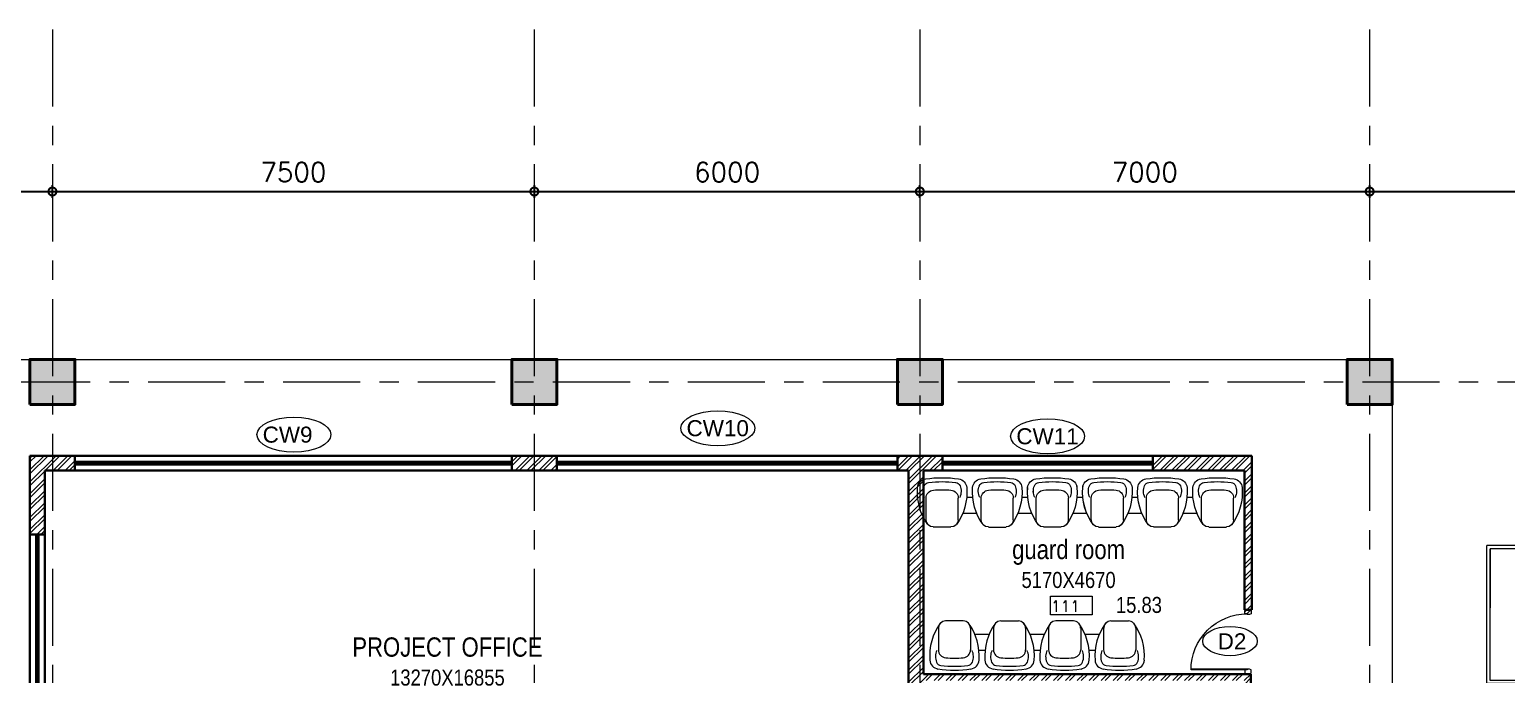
# Model space of a CAD drawing. Header units: millimetres. Extents: x 24487468 to 24959437, y -333213 to 842934.
# Drawn here: x 24720390 to 24743375, y 21501 to 31549 of the extents above; entities that cross this region are included whole.
import ezdxf

# ---------------------------------------------------------------- set-up
doc = ezdxf.new("R2010")
doc.units = ezdxf.units.MM
doc.header["$MEASUREMENT"] = 0
doc.header["$PDMODE"] = 3
doc.linetypes.add('Centreline', pattern=[21, 12, -3, 3, -3])
doc.layers.get('0').update_dxf_attribs({"lineweight": 5})
for name, color, linetype, lineweight in [('A 0.13 dw', 175, 'Continuous', 5), ('A FURNITURE', 61, 'Continuous', 0), ('A-WALL', 5, 'Continuous', 40), ('AREA', 7, 'Continuous', 5), ('COLUMN', 12, 'Continuous', 40), ('DIM', 183, 'Continuous', 5), ('hatch', 9, 'Continuous', 0), ('p1 plan grid lck', 6, 'Continuous', 5), ('room number', 99, 'Continuous', 20), ('text', 7, 'Continuous', 15), ('TEXT ROOM', 3, 'Continuous', 15), ('Wall1', 37, 'Continuous', 30), ('win shutters', 140, 'Continuous', 25), ('WINDOWS', 4, 'Continuous', 9)]:
    doc.layers.add(name, color=color, linetype=linetype, lineweight=lineweight)
doc.styles.add('arial', font='times.ttf')
doc.styles.add('ordinary', font='arial.ttf')
doc.styles.add('ROMANS', font='romans__.ttf')
doc.styles.add('Tahoma', font='technic_.ttf')
doc.dimstyles.new('DIM100', dxfattribs={"dimtxt": 300, "dimasz": 250, "dimexe": 100, "dimexo": 100, "dimgap": 150, "dimtad": 1, "dimdec": 0, "dimrnd": 5, "dimzin": 0, "dimdsep": 46, "dimtxsty": 'ROMANS', "dimblk": 'DOTSMALL', "dimcen": 0.09, "dimclrd": 256, "dimclre": 256, "dimclrt": 7, "dimadec": 0, "dimazin": 0, "dimtfac": 1, "dimtdec": 0, "dimtix": 1, "dimtofl": 0, "dimtmove": 1, "dimatfit": 3, "dimfxl": 100, "dimfxlon": 1, "dimtolj": 1, "dimtzin": 0, "dimarcsym": 0})

# ---------------------------------------------------------------- blocks, each defined once
blk = doc.blocks.new('column 350')
at = {"layer": 'COLUMN', "ltscale": 100}
h = blk.add_hatch(color=256, dxfattribs=at)
h.dxf.hatch_style = 1
h.paths.add_polyline_path([(1327.5, 1037.5), (627.5, 1037.5), (627.5, 337.5), (1327.5, 337.5)])
blk.add_lwpolyline([(627.5, 1037.5), (1327.5, 1037.5), (1327.5, 337.5), (627.5, 337.5)], close=True, dxfattribs=at)
blk = doc.blocks.new('EEXIT')
at = {"layer": 'WINDOWS', "lineweight": 0}
for p, q in [((0, 4581), (-2150, 4581)), ((-2150, 4581), (-2150, 2781)), ((-50, 4531), (-2100, 4531)), ((-2100, 4531), (-2100, 2753)), ((-2100, 4531), (-1180, 4531)), ((-50, 4531), (-50, 2781)), ((0, 4581), (0, 2753)), ((-2100, 3531), (-1180, 3531)), ((-1180, 3611), (-1180, 1700)), ((-1180, 3611), (-970, 3611)), ((-1130, 3561), (-1130, 1750)), ((-1130, 3561), (-1020, 3561)), ((-1130, 3531), (-1020, 3531)), ((-1100, 3531), (-1100, 1781)), ((-1050, 3531), (-1050, 1781)), ((-1020, 3561), (-1020, 1750)), ((-970, 3611), (-970, 1700)), ((-970, 3531), (-50, 3531)), ((-2100, 3281), (-1180, 3281)), ((-1130, 3281), (-1100, 3281)), ((-1050, 3281), (-1020, 3281)), ((-970, 3281), (-50, 3281)), ((-2100, 3031), (-1180, 3031)), ((-1130, 3031), (-1100, 3031)), ((-1050, 3031), (-1020, 3031)), ((-970, 3031), (-50, 3031)), ((-2150, 2781), (-2150, 731)), ((-2100, 2781), (-1180, 2781)), ((-1130, 2781), (-1100, 2781)), ((-1050, 2781), (-1020, 2781)), ((-970, 2781), (-50, 2781)), ((-50, 2781), (-50, 781)), ((-2100, 2753), (-2100, 781)), ((-2100, 2531), (-1180, 2531)), ((-1130, 2531), (-1100, 2531)), ((-1050, 2531), (-1020, 2531)), ((-970, 2531), (-50, 2531)), ((0, 2753), (0, 731)), ((-2100, 2281), (-1180, 2281)), ((-1130, 2281), (-1100, 2281)), ((-1050, 2281), (-1020, 2281)), ((-970, 2281), (-50, 2281)), ((-2100, 2031), (-1180, 2031)), ((-1130, 2031), (-1100, 2031)), ((-1050, 2031), (-1020, 2031)), ((-970, 2031), (-50, 2031)), ((-2100, 1781), (-1180, 1781)), ((-970, 1700), (-1180, 1700)), ((-1020, 1781), (-1130, 1781)), ((-1020, 1750), (-1130, 1750)), ((-1050, 1781), (-1020, 1781)), ((-970, 1781), (-50, 1781)), ((0, 731), (-2150, 731)), ((-2100, 781), (-1180, 781)), ((-50, 781), (-2100, 781))]:
    blk.add_line(p, q, dxfattribs=at)
blk = doc.blocks.new('Door1000-flat-3')
at = {"layer": 'A 0.13 dw'}
for p, q in [((-38, 0), (-38, -12)), ((38, 0), (-38, 0)), ((-38, -12), (-50, -12)), ((-50, -12), (-50, -63)), ((-50, -63), (-25, -75)), ((-25, -75), (12, -75)), ((12, -75), (12, -63)), ((12, -63), (50, -63)), ((38, -12), (38, 0)), ((50, -12), (38, -12)), ((50, -63), (50, -12)), ((-50, -937), (-25, -925)), ((-50, -988), (-50, -937)), ((-38, -988), (-50, -988)), ((-38, -1000), (-38, -988)), ((38, -1000), (-38, -1000)), ((-25, -925), (12, -925)), ((12, -925), (12, -937)), ((12, -925), (886, -925)), ((12, -937), (50, -937)), ((12, -937), (886, -937)), ((50, -988), (38, -988)), ((38, -988), (38, -1000)), ((50, -937), (50, -988))]:
    blk.add_line(p, q, dxfattribs=at)
blk.add_lwpolyline([(886, -937), (886, -937, 0.414214), (12, -63)], format="xyb", dxfattribs=at)
blk = doc.blocks.new('4')
at = {"layer": 'A FURNITURE'}
for p, q in [((59429, -441769), (59091, -441769)), ((59542, -442156), (59542, -441881)), ((59081, -442494), (59081, -442401)), ((59429, -442269), (59091, -442269)), ((59331, -442557), (59331, -442337)), ((59429, -442626), (59091, -442626)), ((59542, -442738), (59542, -443013)), ((59429, -443126), (59091, -443126)), ((59081, -443351), (59081, -443258)), ((59331, -443414), (59331, -443195)), ((59429, -443483), (59091, -443483)), ((59542, -443870), (59542, -443595)), ((59429, -443983), (59091, -443983)), ((59331, -444271), (59331, -444052)), ((59081, -444208), (59081, -444115)), ((59429, -444340), (59091, -444340)), ((59542, -444453), (59542, -444728)), ((59429, -444840), (59091, -444840))]:
    blk.add_line(p, q, dxfattribs=at)
for centre, radius, start, end in [((60512, -442019), 1739, 171.5174, 188.4826), ((58940, -441784), 150, 94.9608, 171.5174), ((58935, -441819), 87.5, 115.3851, 172.7858), ((58983, -441953), 230, 64.6562, 111.7746), ((58994, -442504), 871, 54.1363, 94.4023), ((59091, -441894), 125, 90, 174.9735), ((59429, -441881), 112, 0, 90), ((60512, -442019), 1677, 172.7858, 187.2142), ((60512, -442019), 1552, 174.9735, 185.0265), ((59091, -442144), 125, 185.0265, 270), ((59429, -442156), 112, 270, 0), ((58940, -442253), 150, 188.4826, 265.0392), ((58935, -442218), 87.5, 187.2142, 244.6149), ((58983, -442084), 230, 248.2254, 295.3438), ((58994, -441534), 871, 265.5977, 305.8637), ((60512, -442876), 1739, 171.5174, 188.4826), ((58940, -442641), 150, 94.9608, 171.5174), ((60512, -442876), 1677, 172.7858, 187.2142), ((58935, -442676), 87.5, 115.3851, 172.7858), ((58983, -442811), 230, 64.6562, 111.7746), ((58994, -443361), 871, 54.1363, 94.4023), ((59091, -442751), 125, 90, 174.9735), ((59429, -442738), 112, 0, 90), ((60512, -442876), 1552, 174.9735, 185.0265), ((58940, -443110), 150, 188.4826, 265.0392), ((58935, -443075), 87.5, 187.2142, 244.6149), ((58994, -442391), 871, 265.5977, 305.8637), ((59091, -443001), 125, 185.0265, 270), ((59429, -443013), 112, 270, 0), ((58940, -443499), 150, 94.9608, 171.5174), ((58983, -442941), 230, 248.2254, 295.3438), ((58994, -444218), 871, 54.1363, 94.4023), ((60512, -443733), 1739, 171.5174, 188.4826), ((60512, -443733), 1677, 172.7858, 187.2142), ((58935, -443533), 87.5, 115.3851, 172.7858), ((58983, -443668), 230, 64.6562, 111.7746), ((60512, -443733), 1552, 174.9735, 185.0265), ((59091, -443608), 125, 90, 174.9735), ((59429, -443595), 112, 0, 90), ((58940, -443967), 150, 188.4826, 265.0392), ((58935, -443933), 87.5, 187.2142, 244.6149), ((58983, -443798), 230, 248.2254, 295.3438), ((58994, -443248), 871, 265.5977, 305.8637), ((59091, -443858), 125, 185.0265, 270), ((59429, -443870), 112, 270, 0), ((58940, -444356), 150, 94.9608, 171.5174), ((58983, -444525), 230, 64.6562, 111.7746), ((58994, -445075), 871, 54.1363, 94.4023), ((60512, -444590), 1739, 171.5174, 188.4826), ((60512, -444590), 1677, 172.7858, 187.2142), ((58935, -444391), 87.5, 115.3851, 172.7858), ((60512, -444590), 1552, 174.9735, 185.0265), ((59091, -444465), 125, 90, 174.9735), ((59429, -444453), 112, 0, 90), ((59091, -444715), 125, 185.0265, 270), ((59429, -444728), 112, 270, 0), ((58940, -444825), 150, 188.4826, 265.0392), ((58935, -444790), 87.5, 187.2142, 244.6149), ((58983, -444655), 230, 248.2254, 295.3438), ((58994, -444105), 871, 265.5977, 305.8637)]:
    blk.add_arc(centre, radius, start, end, dxfattribs=at)
blk = doc.blocks.new('*U36')
at = {"layer": 'room number'}
blk.add_lwpolyline([(46, 40), (46, 240), (491, 240), (491, 40)], close=True, dxfattribs=at)
at = {"layer": 'room number', "style": 'ROMANS'}
blk.add_attdef('ROOM_NUM', (53, 73), '', height=120, dxfattribs=at)
blk = doc.blocks.new('_DotSmall')
at = {"color": 0, "linetype": 'ByBlock', "const_width": 0.5}
blk.add_lwpolyline([(-0.0625, 0, 1), (0.0625, 0, 1)], format="xyb", close=True, dxfattribs=at)
blk = doc.blocks.new('*D42')
at = {"layer": 'Defpoints', "color": 0, "ltscale": 100, "transparency": 16777216}
for p in [(24720746, 29025), (24716246, 26409), (24720746, 26409)]:
    blk.add_point(p, dxfattribs=at)
at = {"layer": 'DIM', "lineweight": -2, "ltscale": 100, "transparency": 16777216}
for p, q in [((24716246, 28925), (24716246, 29125)), ((24716246, 29025), (24720746, 29025)), ((24720746, 28925), (24720746, 29125))]:
    blk.add_line(p, q, dxfattribs=at)
at = {"layer": 'DIM', "lineweight": -2, "ltscale": 100, "transparency": 16777216, "xscale": 250, "yscale": 250, "zscale": 250, "rotation": 180}
blk.add_blockref('_DotSmall', (24716246, 29025), dxfattribs=at)
at = {"layer": 'DIM', "lineweight": -2, "ltscale": 100, "transparency": 16777216, "xscale": 250, "yscale": 250, "zscale": 250}
blk.add_blockref('_DotSmall', (24720746, 29025), dxfattribs=at)
at = {"layer": 'DIM', "color": 7, "ltscale": 100, "transparency": 16777216, "insert": (24718496, 29327), "char_height": 300, "attachment_point": 5, "style": 'ROMANS'}
blk.add_mtext('\\A1;4500', dxfattribs=at)
blk = doc.blocks.new('*D43')
at = {"layer": 'Defpoints', "color": 0, "ltscale": 100, "transparency": 16777216}
for p in [(24728246, 29025), (24720746, 26409), (24728246, 26409)]:
    blk.add_point(p, dxfattribs=at)
at = {"layer": 'DIM', "lineweight": -2, "ltscale": 100, "transparency": 16777216}
for p, q in [((24720746, 28925), (24720746, 29125)), ((24720746, 29025), (24728246, 29025)), ((24728246, 28925), (24728246, 29125))]:
    blk.add_line(p, q, dxfattribs=at)
at = {"layer": 'DIM', "lineweight": -2, "ltscale": 100, "transparency": 16777216, "xscale": 250, "yscale": 250, "zscale": 250, "rotation": 180}
blk.add_blockref('_DotSmall', (24720746, 29025), dxfattribs=at)
at = {"layer": 'DIM', "lineweight": -2, "ltscale": 100, "transparency": 16777216, "xscale": 250, "yscale": 250, "zscale": 250}
blk.add_blockref('_DotSmall', (24728246, 29025), dxfattribs=at)
at = {"layer": 'DIM', "color": 7, "ltscale": 100, "transparency": 16777216, "insert": (24724496, 29327), "char_height": 300, "attachment_point": 5, "style": 'ROMANS'}
blk.add_mtext('\\A1;7500', dxfattribs=at)
blk = doc.blocks.new('*D44')
at = {"layer": 'Defpoints', "color": 0, "ltscale": 100, "transparency": 16777216}
for p in [(24734246, 29025), (24728246, 26409), (24734246, 26409)]:
    blk.add_point(p, dxfattribs=at)
at = {"layer": 'DIM', "lineweight": -2, "ltscale": 100, "transparency": 16777216}
for p, q in [((24728246, 28925), (24728246, 29125)), ((24728246, 29025), (24734246, 29025)), ((24734246, 28925), (24734246, 29125))]:
    blk.add_line(p, q, dxfattribs=at)
at = {"layer": 'DIM', "lineweight": -2, "ltscale": 100, "transparency": 16777216, "xscale": 250, "yscale": 250, "zscale": 250, "rotation": 180}
blk.add_blockref('_DotSmall', (24728246, 29025), dxfattribs=at)
at = {"layer": 'DIM', "lineweight": -2, "ltscale": 100, "transparency": 16777216, "xscale": 250, "yscale": 250, "zscale": 250}
blk.add_blockref('_DotSmall', (24734246, 29025), dxfattribs=at)
at = {"layer": 'DIM', "color": 7, "ltscale": 100, "transparency": 16777216, "insert": (24731246, 29327), "char_height": 300, "attachment_point": 5, "style": 'ROMANS'}
blk.add_mtext('\\A1;6000', dxfattribs=at)
blk = doc.blocks.new('*D45')
at = {"layer": 'Defpoints', "color": 0, "ltscale": 100, "transparency": 16777216}
for p in [(24741246, 29025), (24734246, 26409), (24741246, 26409)]:
    blk.add_point(p, dxfattribs=at)
at = {"layer": 'DIM', "lineweight": -2, "ltscale": 100, "transparency": 16777216}
for p, q in [((24734246, 28925), (24734246, 29125)), ((24734246, 29025), (24741246, 29025)), ((24741246, 28925), (24741246, 29125))]:
    blk.add_line(p, q, dxfattribs=at)
at = {"layer": 'DIM', "lineweight": -2, "ltscale": 100, "transparency": 16777216, "xscale": 250, "yscale": 250, "zscale": 250, "rotation": 180}
blk.add_blockref('_DotSmall', (24734246, 29025), dxfattribs=at)
at = {"layer": 'DIM', "lineweight": -2, "ltscale": 100, "transparency": 16777216, "xscale": 250, "yscale": 250, "zscale": 250}
blk.add_blockref('_DotSmall', (24741246, 29025), dxfattribs=at)
at = {"layer": 'DIM', "color": 7, "ltscale": 100, "transparency": 16777216, "insert": (24737746, 29327), "char_height": 300, "attachment_point": 5, "style": 'ROMANS'}
blk.add_mtext('\\A1;7000', dxfattribs=at)
blk = doc.blocks.new('*D46')
at = {"layer": 'Defpoints', "color": 0, "ltscale": 100, "transparency": 16777216}
for p in [(24748745, 29025), (24741246, 26409), (24748745, 26059)]:
    blk.add_point(p, dxfattribs=at)
at = {"layer": 'DIM', "lineweight": -2, "ltscale": 100, "transparency": 16777216}
for p, q in [((24741246, 28925), (24741246, 29125)), ((24741246, 29025), (24748745, 29025)), ((24748745, 28925), (24748745, 29125))]:
    blk.add_line(p, q, dxfattribs=at)
at = {"layer": 'DIM', "lineweight": -2, "ltscale": 100, "transparency": 16777216, "xscale": 250, "yscale": 250, "zscale": 250, "rotation": 180}
blk.add_blockref('_DotSmall', (24741246, 29025), dxfattribs=at)
at = {"layer": 'DIM', "lineweight": -2, "ltscale": 100, "transparency": 16777216, "xscale": 250, "yscale": 250, "zscale": 250}
blk.add_blockref('_DotSmall', (24748745, 29025), dxfattribs=at)
at = {"layer": 'DIM', "color": 7, "ltscale": 100, "transparency": 16777216, "insert": (24744996, 29327), "char_height": 300, "attachment_point": 5, "style": 'ROMANS'}
blk.add_mtext('\\A1;7500', dxfattribs=at)

msp = doc.modelspace()

# ---------------------------------------------------------------- hatches: boundary and pattern name
at = {"layer": 'hatch', "ltscale": 100}
h = msp.add_hatch(dxfattribs=at)
h.set_pattern_fill('ANSI32', color=256, scale=350)
h.set_pattern_definition([(45, (24720746.12, 24296.2), (-92.808, 92.808), []), (45, (24720807.99, 24296.2), (-92.808, 92.808), [])])
h.paths.add_polyline_path([(24721096.1, 24908.7), (24720396.1, 24908.7), (24720396.1, 23683.7), (24720626.1, 23683.7), (24720626.1, 24678.7), (24721096.1, 24678.7)])
h = msp.add_hatch(dxfattribs=at)
h.set_pattern_fill('ANSI32', color=256, scale=350)
h.set_pattern_definition([(45, (24728246.12, 24793.7), (-92.81, 92.81), []), (45, (24728307.99, 24793.7), (-92.808, 92.808), [])])
h.paths.add_polyline_path([(24728596.1, 24908.7), (24727896.1, 24908.7), (24727896.1, 24678.7), (24728596.1, 24678.7)])
h = msp.add_hatch(dxfattribs=at)
h.set_pattern_fill('ANSI32', color=256, scale=350)
h.set_pattern_definition([(45, (24736795.86, 20023.7), (-92.8078, 92.8078), []), (45, (24736857.73, 20023.7), (-92.8078, 92.8078), [])])
h.paths.add_polyline_path([(24739695.6, 20408.7), (24739395.6, 20408.7), (24739395.6, 21508.7), (24734300.6, 21508.7), (24734300.6, 24678.7), (24734596.1, 24678.7), (24734596.1, 24908.7), (24733896.1, 24908.7), (24733896.1, 24678.7), (24734070.6, 24678.7), (24734070.6, 20408.7), (24734300.6, 20408.7), (24734300.6, 21408.7), (24739295.6, 21408.7), (24739295.6, 15138.7), (24739395.6, 15138.7), (24739395.6, 20308.7), (24739695.6, 20308.7)])
h = msp.add_hatch(dxfattribs=at)
h.set_pattern_fill('ANSI32', color=256, scale=350)
h.set_pattern_definition([(45, (24738640.85, 23671.2), (-92.808, 92.808), []), (45, (24738702.73, 23671.2), (-92.808, 92.808), [])])
h.paths.add_polyline_path([(24739410.6, 24908.7), (24737871.1, 24908.7), (24737871.1, 24678.7), (24739295.6, 24678.7), (24739295.6, 22508.7), (24739390, 22508.7), (24739390, 22508.7), (24739314, 22508.7), (24739314, 22496.7), (24739302, 22496.7), (24739302, 22445.7), (24739340, 22445.7), (24739340, 22433.7), (24739377, 22433.7), (24739402, 22445.7), (24739402, 22496.7), (24739390, 22496.7), (24739390, 22508.7), (24739314, 22508.7), (24739314, 22508.7), (24739390, 22508.7), (24739410.6, 22508.7)])

# ---------------------------------------------------------------- linework, layer by layer
at = {"ltscale": 100}
msp.add_lwpolyline([(24720394.5, 6308.7), (24720394.5, 7708.7), (24715894.5, 7708.8), (24715894.5, 26408.8), (24741596.1, 26408.7), (24741596.1, 20408.7), (24755595.6, 20408.7), (24755596.1, 1708.7), (24744854, 1708.7), (24744854, -266.3), (24741594, -266.3), (24741594, -10291.3), (24727893, -10291.3), (24727893.5, -4291.3), (24727893.5, 6308.7), (24720394.5, 6308.7)], dxfattribs=at)
at = {"layer": 'p1 plan grid lck', "linetype": 'Centreline', "ltscale": 100}
for p, q in [((24720745.6, 31549.2), (24720745.6, -15297.8)), ((24728245.6, 31549.2), (24728245.6, -15297.8)), ((24734245.6, 31549.2), (24734245.6, -15297.8)), ((24741245.6, 31549.2), (24741245.6, -15297.8)), ((24709635.2, 26058.7), (24762025, 26058.7))]:
    msp.add_line(p, q, dxfattribs=at)
at = {"layer": 'text', "ltscale": 100}
for centre, major_axis, ratio in [((24731101.1, 25338.1), (-575.5, 0), 0.4744037), ((24724504.3, 25238), (-575.5, 0), 0.4744037), ((24736233.8, 25212.3), (-575.5, 0), 0.4744037), ((24739072.4, 22021.1), (-424.8, 0), 0.5372842)]:
    msp.add_ellipse(centre, major_axis=major_axis, ratio=ratio, dxfattribs=at)
at = {"layer": 'Wall1', "ltscale": 100}
for p, q in [((24739410.6, 24908.7), (24720396.1, 24908.7)), ((24720396.1, 8408.7), (24720396.1, 24908.7)), ((24721096.1, 24678.7), (24721096.1, 24908.7)), ((24727896.1, 24678.7), (24727896.1, 24908.7)), ((24728596.1, 24678.7), (24728596.1, 24908.7)), ((24733896.1, 24678.7), (24733896.1, 24908.7)), ((24734596.1, 24678.7), (24734596.1, 24908.7)), ((24737871.1, 24678.7), (24737871.1, 24908.7)), ((24739410.6, 22508.7), (24739410.6, 24908.7)), ((24734070.6, 24678.7), (24720626.1, 24678.7)), ((24720626.1, 20408.7), (24720626.1, 24678.7)), ((24734070.6, 14408.7), (24734070.6, 24678.7)), ((24739295.6, 24678.7), (24734300.6, 24678.7)), ((24734300.6, 21508.7), (24734300.6, 24678.7)), ((24739295.6, 22508.7), (24739295.6, 24678.7)), ((24720395.6, 23683.7), (24720626.1, 23683.7)), ((24739410.6, 22508.7), (24739295.6, 22508.7)), ((24739395.6, 21508.7), (24734300.6, 21508.7)), ((24739395.6, 20408.7), (24739395.6, 21508.7))]:
    msp.add_line(p, q, dxfattribs=at)
at = {"layer": 'win shutters', "ltscale": 100, "const_width": 75}
for points in [[(24727896.1, 24793.7), (24721096.1, 24793.7)], [(24733896.1, 24793.7), (24728596.1, 24793.7)], [(24737871.1, 24793.7), (24734596.1, 24793.7)], [(24720511.1, 23683.7), (24720511.1, 20408.7)]]:
    msp.add_lwpolyline(points, dxfattribs=at)

# ---------------------------------------------------------------- block references
at = {"layer": 'A 0.13 dw', "xscale": -0.9999633202006163, "yscale": 0.9999633202006163, "zscale": 0.9999633202006163}
msp.add_blockref('Door1000-flat-3', (24739352, 22508.7), dxfattribs=at)
at = {"layer": 'A FURNITURE', "xscale": -1, "rotation": 90}
msp.add_blockref('4', (24294288.1, 83340.2), dxfattribs=at)
at = {"layer": 'A FURNITURE', "rotation": 89.99999999999999}
msp.add_blockref('4', (24292765.3, -37204.9), dxfattribs=at)
at = {"layer": 'A-WALL', "xscale": -1, "rotation": 90}
msp.add_blockref('4', (24292573.9, 83340.2), dxfattribs=at)
at = {"layer": 'COLUMN', "rotation": 89.99999999994951}
for p in [(24721433.6, 25081.2), (24728933.6, 25081.2), (24734933.6, 25081.2), (24741933.6, 25081.2)]:
    msp.add_blockref('column 350', p, dxfattribs=at)
at = {"layer": 'DIM', "rotation": 270}
msp.add_blockref('EEXIT', (24742340, 21358.7), dxfattribs=at)
at = {"layer": 'room number', "xscale": 1.456692913385827, "yscale": 1.456692913385827, "zscale": 0.984251968503937}
msp.add_blockref('*U36', (24736209.7, 22371), dxfattribs=at).add_auto_attribs({'ROOM_NUM': '111'})

# ---------------------------------------------------------------- texts
at = {"layer": 'AREA', "insert": (24737296.5, 22709.9), "char_height": 250, "width": 812.826, "attachment_point": 1, "style": 'Tahoma'}
msp.add_mtext('15.83', dxfattribs=at)
at = {"layer": 'text', "ltscale": 100, "char_height": 250, "width": 373.513, "attachment_point": 1, "style": 'ordinary'}
for s, insert in [('CW9', (24724017.8, 25363.1)), ('CW10', (24730614.5, 25463.3)), ('CW11', (24735747.2, 25337.5))]:
    msp.add_mtext(s, dxfattribs=dict(at, insert=insert))
at = {"layer": 'text', "ltscale": 100, "insert": (24738880.5, 22142.8), "char_height": 200, "attachment_point": 1, "style": 'ordinary'}
msp.add_mtext_dynamic_manual_height_columns('{\\H1.25x;D2}', width=373.513, gutter_width=15, heights=[0], dxfattribs=at)
at = {"layer": 'TEXT ROOM', "char_height": 300, "attachment_point": 5, "style": 'arial'}
for s, insert, width in [('{\\fTechnic|b0|i0|c2|p2;guard room\\P\\H0.83333x;5170X4670}', (24736560.2, 23222.1), 7030.29), ('{\\fTechnic|b0|i0|c2|p2;PROJECT OFFICE\\P\\H0.83333x;13270X16855}', (24726893.2, 21701.9), 4157.082)]:
    msp.add_mtext(s, dxfattribs=dict(at, insert=insert, width=width))

# ---------------------------------------------------------------- dimensions: what is measured, and where the dimension line sits
at = {"layer": 'DIM', "ltscale": 100}
for base, p1, p2, picture, middle in [((24720746.1, 29025.3), (24716246.1, 26408.7), (24720746.1, 26408.7), '*D42', (24718496.1, 29326.7)), ((24728246.1, 29025.3), (24720746.1, 26408.7), (24728246.1, 26408.7), '*D43', (24724496.1, 29326.7)), ((24734246.1, 29025.3), (24728246.1, 26408.7), (24734246.1, 26408.7), '*D44', (24731246.1, 29326.7)), ((24741246.1, 29025.3), (24734246.1, 26408.7), (24741246.1, 26408.7), '*D45', (24737746.1, 29326.7)), ((24748745, 29025.3), (24741246.1, 26408.7), (24748745, 26058.7), '*D46', (24744995.5, 29326.7))]:
    dim = msp.add_linear_dim(base=base, p1=p1, p2=p2, dimstyle='DIM100', dxfattribs=at)
    dim.commit()
    dim.dimension.update_dxf_attribs({"geometry": picture, "text_midpoint": middle})

doc.saveas('drawing.dxf')
